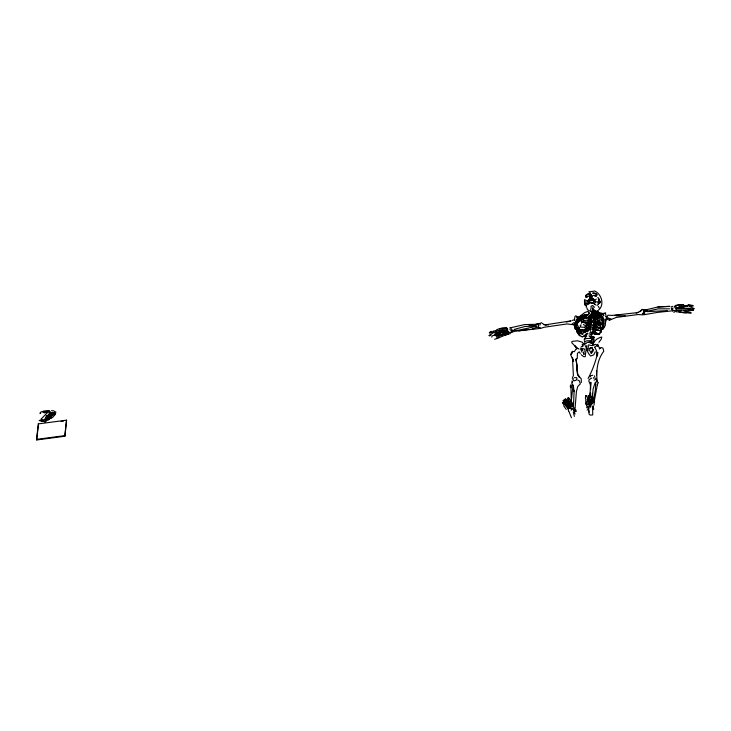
<?xml version="1.0" encoding="UTF-8"?>
<svg xmlns="http://www.w3.org/2000/svg" width="731" height="731" viewBox="0 0 731 731"><rect width="100%" height="100%" fill="white"/><g stroke="black" fill="none" stroke-linecap="round" stroke-linejoin="round"><path stroke-width="1.1" d="M584.334 340.518L584.343 338.782M571.213 405.778L571.231 403.631M571.24 401.483L570.938 386.196L571.048 387.75L570.207 386.242L570.792 384.881L572.921 385.831L570.838 405.486M681.977 310.264L676.413 310.538L676.595 308.162L689.251 308.911M684.015 310.666L688.666 310.702L688.629 309.003L676.44 308.893M586.171 317.428L581.931 318.067L581.666 316.98L578.906 318.88L576.192 321.412L576.129 325.578L576.695 324.628M588.455 399.062L588.629 395.498L589.378 395.572M674.795 307.724L674.841 306.216L679.236 304.562L683.311 304.845L685.687 306.362L679.19 306.316M586.098 334.067L586.07 335.081L583.895 335.328M585.357 355.513L586.244 347.782L585.138 345.589M592.046 402.388L592.119 400.113M592.284 395.553L592.357 393.278M596.478 375.122L596.624 370.654M585.586 338.453L585.641 336.89M603.45 325.423L603.495 324.299M593.535 378.265L593.554 377.635M599.228 323.312L599.347 320.342M588.629 395.498L588.711 403.32L589.698 404.627L589.414 398.623M581.319 382.523L581.227 378.786L578.449 375.679L579.509 377.424L577.7 374.062L576.202 359.488L577.618 375.131L576.211 358.839M569.275 408.437L564.213 401.493L563.473 401.429L568.471 408.711L569.275 408.437L569.33 407.277L565.52 403.055M567.932 402.507L570.281 405.86L570.207 407.204L571.121 405.65L568.444 401.63M571.331 404.636L569.111 405.641L568.992 407.889L570.948 408.656L573.497 408.428L573.003 404.444M593.197 314.028L593.27 312.557L595.043 313.736M590.776 405.604L591.818 397.5M591.516 313.243L591.617 311.644L592.53 310.885L602.929 313.517L605.716 313.096M588.592 326.318L588.665 325.176M593.91 327.296L593.965 326.465M602.225 328.895L602.865 328.073L602.582 324.582L600.855 322.005L599.036 321.695L599.539 321.128L595.537 319.319M589.478 303.045L588.501 303.822M589.524 401.483L589.679 399.227M589.835 396.96L590.831 382.267L590.538 389.459L590.383 384.771L588.811 381.18L589.186 379.508L591.754 378.091M592.156 402.479L592.302 400.259M592.457 398.039L593.06 389.157L595.153 382.596L597.209 381.29M597.483 356.024L597.739 352.342C595.738 361.443 592.421 370.407 588.126 378.457M589.259 327.232L585.092 330.704C580.304 331.07 576.421 328.027 575.233 323.495L575.315 322.38M597.026 315.417L597.136 313.809L593.188 313.608M676.55 310.182L676.422 311.79L680.963 312.119M589.57 401.593L590.273 392.766M575.105 407.88L576.439 391.323L577.81 386.434L580.341 383.857L579.317 380.814L577.728 380.056M594.111 405.047L594.056 398.075L592.265 402.964M587.943 350.633L588.345 345.836M590.557 403.375L589.643 403.539L590.091 404.791L590.913 399.153M676.522 307.934L676.403 309.332L676.23 308.098L684.052 307.44M574.155 390.098L573.47 406.208M590.858 311.717L591.013 310.182M606.163 316.532L606.958 317.921L605.844 319.767L605.268 325.533L603.002 329.334M593.471 310.657L592.795 307.203M592.174 403.74L592.539 400.14M593.307 312.192L593.535 309.981L592.603 308.482M590.557 328.667L591.525 319.959M36.55 439.377L38.304 423.898L66.558 420.161L64.94 436.224L36.696 439.961L36.55 439.377L64.794 435.63L66.558 420.161M36.696 439.961L38.332 425.588M577.143 321.265L577.362 319.356L577.097 322.974M593.727 324.902L593.828 324.098L593.188 324.427M590.164 329.718L591.571 318.853M675.654 306.7L675.828 305.311L683.129 304.754M605.816 316.879L606.017 315.299L605.067 312.905M577.91 321.768L578.449 317.811L577.7 318.579M585.595 396.96L585.805 395.425L585.43 398.185L585.988 400.012M602.106 318.835L601.96 319.831L603.989 323.33M576.284 326.072L576.147 327.022L579.427 329.553M586.81 345.361C585.878 349.19 587.971 353.356 590.621 356.024L593.736 354.873L595.281 351.766M591.452 400.14L591.982 396.732L592.649 396.714L592.658 397.865M593.152 300.679L593.27 299.911L590.173 298.952L587.815 300.633M573.086 404.005L573.451 401.812M587.249 399.473L588.053 403.877L586.134 404.27L586.545 401.849M593.7 399.473L595.418 389.632L595.71 382.286M592.978 401.255L593.499 398.331M577.773 322.755L577.947 321.85M593.526 330.046L593.709 329.105M603.87 322.417L603.504 326.264M580.048 317.382L580.213 316.523L587.989 314.604L587.368 315.701M592.512 344.959L593.727 341.944L590.374 342.611M593.974 402.763L597.446 384.259L597.264 384.844L598.314 382.523M585.385 332.441L586.838 325.003L586.024 322.106M589.314 296.219L590.584 294.227L592.073 295.854L591.681 297.48L589.497 297.764L589.515 295.297L590.584 294.227L589.899 292.391M676.413 310.538L676.568 309.816M583.548 354.261L584.316 350.725M597.501 317.784L597.775 316.614L593.819 316.368M580.734 325.715L580.971 324.71M539.889 325.213L540.483 323.257L536.033 324.262M598.269 299.052L599.767 302.817L600.078 301.537L598.652 298.084L597.766 297.618M577.115 332.358L576.001 326.647L576.887 323.961L574.804 324.372L575.626 324.802L574.402 325.505L575.315 329.297L575.352 328.192L578.221 332.477L582.835 334.332L577.764 331.061L578.221 332.477M590.155 324.829L590.465 323.559L589.25 324.089M589.478 328.886L589.871 327.26M605.643 321.229L606.428 318.022M589.963 326.3L590.301 324.939L589.031 325.523M581.437 323.266L581.775 321.96L587.797 322.088L588.903 321.192M592.722 408.263L593.079 406.929M590.155 396.933L590.849 395.836L591.132 396.906M576.183 321.192L575.937 322.088L579.564 320.854L579.391 320.187L577.399 321.896M590.228 376.968L590.575 375.78L592.823 375.231M590.401 298.02L590.968 296.174L591.013 297.901M571.203 410.237L571.697 408.611M568.855 405.376L566.169 403.421L564.615 400.332L565.346 400.204L570.281 406.107L569.842 407.459L567.393 403.549M593.654 327.333L593.883 326.62L595.829 327.735L599.192 328.347L602.646 326.684M588.693 313.946L587.861 315.098L583.74 315.637L584.115 315.143M587.505 315.408L587.989 314.604L582.278 315.856L581.593 316.194L587.212 315.399L580.341 316.742L580.112 317.418L586.353 316.24L586.902 316.779M596.268 296.055L596.798 294.483L592.585 293.14L593.864 292.793L596.286 293.698L596.935 295.105L596.395 296.037L593.005 295.452M578.331 318.625L578.742 317.428M512.084 330.586L518.727 330.138L537.111 326.19M600.041 330.54L597.739 329.782L596.012 330.412L600.041 330.54L603.642 327.936L603.724 323.815M593.965 324.628L599.356 325.45L602.773 323.203L604.08 319.566L603.824 320.397L601.732 316.13L601.421 316.77M589.826 318.652L589.022 317.72L588.565 318.57L589.826 318.652L590.054 318.022M587.962 328.776L589.862 327.835M599.192 328.347L599.374 327.863L593.883 326.62M587.843 330.293L588.199 329.352M586.225 307.239L586.701 304.809L588.83 302.707L594.86 303.721L592 302.351L595.984 305.055M45.688 420.69L48.136 417.008M507.442 331.152L507.707 330.476M593.609 349.573L592.768 351.73L591.032 353.311L592.722 349.153L592.22 347.664M494.046 335.392L495.481 335.063L496.541 335.712L501.21 334.944L502.645 334.012L507.798 332.87L507.433 330.567L508.529 334.021L504.436 335.492M507.798 332.87L508.091 332.121L501.841 335.2M589.14 330.266L589.771 328.685M572.236 378.329L573.378 375.579L572.483 357.77L573.588 361.461L570.637 354.608L571.569 352.388L572.455 351.922L571.331 354.407L572.391 351.373L574.31 351.702L576.841 347.801M581.072 319.666L580.542 320.882L583.667 320.9M590.374 321.375L590.913 320.132M599.648 303.063L600.023 302.205L594.787 301.656L592.777 300.094L587.861 300.743L587.039 302.689L585.43 303.703M606.958 317.3L607.936 315.198L612.094 315.436L637.953 312.566M575.233 323.495L577.289 319.319L581.931 318.067M673.05 307.906L672.474 309.058L673.087 310.693M491.689 337.092L492.319 335.849L504.28 331.582M49.333 416.195L51.152 412.631L52.641 412.412L50.485 416.03L49.671 416.076L47.972 420.06L46.154 419.466L47.424 419.174L47.972 420.06L52.212 415.701M576.001 326.647C578.002 319.155 586.664 316.742 593.499 317.976M594.659 318.012L595.244 316.898L596.258 317.556L594.659 318.012L594.559 317.428M600.206 326.611L599.594 327.762L594.815 325.304L593.965 326.127M588.053 330.695L583.877 331.993L578.696 331.225L579.199 330.275M589.195 405.897L587.651 408.145L586.582 407.551M576.101 326.19L575.142 327.981L576.119 328.731M576.576 320.352L575.653 322.051L576.192 321.412M599.767 324.409L600.334 323.367M599.356 325.45L603.294 323.166L602.773 323.203M52.833 415.455L54.322 412.796L55.227 414.294L52.924 417.127L50.823 418.498M583.877 331.993L583.265 333.062L587.788 330.869M594.358 332.961L593.965 333.619L599.155 334.615L600.9 331.929M601.165 314.33L602.591 313.654L603.523 316.02M605.844 319.767L606.958 317.921M572.556 381.354L571.688 383.236L573.369 385.484L573.936 391.688M594.787 301.656L595.564 302.47L593.398 300.423L591.708 299.929L588.683 300.331L587.532 301.199L591.708 299.929M602.033 318.789L601.887 318.012L597.803 315.28L597.035 316.477L602.033 318.789L604.226 321.768M599.785 332.422L600.315 331.591M41.073 419.064L48.52 411.516L50.064 412.056M587.422 322.645L587.797 322.088L586.28 323.449L581.775 321.96L587.422 322.645L590.127 321.841M596.651 321.795L597.181 321L599.539 321.128L596.651 321.795L599.338 325.651L599.923 324.866L598.689 323.029L598.113 323.696M601.586 331.216L600.763 332.441L601.549 328.091L601.083 329.178L599.923 324.866M44.088 419.85L50.256 412.357L51.874 412.851M587.669 301.145L588.93 299.326L591.498 298.988L592.658 300.231M594.12 341.962C595.728 339.303 598.79 337.74 601.75 337.018L601.257 339.166L598.899 342.364M572.748 379.645L573.451 378.658M51.362 417.374L48.931 419.585M588.757 400.46L589.652 399.254L589.533 396.695M585.303 314.979L588.016 314.632M593.325 316.56L591.763 316.587L590.812 317.784L597.775 316.614L593.764 316.989M672.1 309.396L672.392 309.039L672.785 310.922L672.301 310.657M45.121 421.275L41.192 421.175L41.859 420.362M580.734 317.674L583.082 314.887M594.769 300.715L591.699 297.892L593.462 298.833L594.769 300.715L596.204 299.034M589.579 407.971L590.913 406.418M595.811 315.326L597.136 313.809M639.744 311.799L641.982 309.295L643.984 310.492M594.577 347.124L597.318 345.516L598.323 346.229M509.635 334.012L510.759 332.824M578.641 352.187L577.426 353.457L577.243 358.693L575.388 359.698M642.796 313.188L642.412 313.59L643.947 313.745M585.138 299.29L584.489 299.957L584.535 303.593L585.33 304.736L584.964 301.364L586.189 300.359L587.532 301.675M45.359 419.959L48.867 416.469M589.597 319.493L590.959 318.131M576.914 320.141L580.341 316.742M590.429 314.632L594.285 313.279L594.586 314.202M595.08 296.137L596.798 294.483M588.702 327.351L590.538 325.587M576.494 327.57L575.736 328.265L574.63 324.208L578.696 331.225M597.209 305.357L598.479 304.197L598.442 301.976M587.815 324.564L589.862 322.755L585.778 325.057L585.659 326.245L587.669 325.131M589.268 404.17L590.867 402.763L590.922 405.001L589.963 406.144L586.956 406.646L586.235 402.69M587.121 410.082L587.779 409.534M45.916 417.282L50.174 413.691M588.528 300.24L590.173 298.952L591.507 299.244M641.562 310.538L636.198 313.151M585.778 335.136L584.261 336.297L586.079 334.816M590.337 309.304L591.178 308.674M574.804 324.372L579.564 320.854M585.385 335.593L587.221 334.25M589.497 297.764L592.028 296.74L590.584 294.227M584.115 344.703L587.496 342.272L592.868 343.131M45.952 416.076L46.93 415.382M588.674 301.437L590.328 300.267L591.525 300.459M580.825 347.17L583.046 345.626M589.734 349.199L591.023 348.303M573.972 324.802L575.736 323.605L573.899 322.718L572.145 323.961L573.972 324.802L567.11 323.934L544.111 327.269L540.721 328.374L514.551 331.326L512.056 332.203L512.203 330.248M45.011 421.906L44.07 421.248L45.011 421.906L46.674 420.782M590.602 318.935L589.204 319.849L589.396 321.53M585.979 334.195L587.761 333.016M586.655 297.252L585.759 295.945L589.414 293.56L588.281 293.533L586.079 295.05L585.796 297.444L588.793 296.009M43.138 419.457L39.821 420.818L42.115 419.42M491.104 335.036L489.414 335.94L489.167 335.428L493.873 332.422M590.502 320.626L588.948 321.622L589.159 323.541M600.023 302.205L598.15 303.374L598.479 304.197M489.304 332.541L491.205 331.362M600.617 314.869L603.669 318.433L603.559 319.337L600.617 314.869L595.728 314.321L589.862 315.052L596.861 314.814L588.912 316.514L590.182 315.737M593.755 322.846L595.582 321.731L595.546 320.745L593.673 320.205M596.478 311.369C605.104 307.358 602.618 294.748 594.815 291.066L588.802 291.861M586.408 318.488L587.806 317.638L589.223 318.113M673.881 312.347L675.362 311.488M589.213 348.605L591.013 347.563M583.11 315.956L585.695 314.476M491.808 331.764L489.523 333.044L493.434 331.892M592.329 313.124L593.069 312.713M496.687 337.475L505.167 333.427M598.113 344.21L596.88 344.868L598.122 345.754M594.075 313.992L593.691 313.416L591.48 314.019M49.26 418.324L50.512 417.684M586.5 349.656L587.432 349.199M589.542 324.774L584.919 326.876L585.092 327.342L580.423 327.04L580.167 325.697M571.852 406.527L572.93 406.016L570.929 401.328L568.279 397.737L569.312 398.285M584.681 339.202L586.061 338.563L591.059 338.362M571.944 408.373L571.395 408.254L573.744 409.99L574.703 409.534L574.703 407.925M585.275 343.113L582.168 344.548L583.018 346.211M508.749 333.656L499.172 337.621M594.102 380.102L596.094 379.252M585.65 336.662L586.81 336.169M501.877 332.24L495.07 333.948M590.977 314.686L594.285 313.279L590.831 314.056M588.958 300.149L590.621 299.463M644.788 313.672L642.43 313.736M609.572 320.123L616.315 317.418L638.291 314.494L642.558 314.887M499.821 331.198L501.731 330.439M497.117 338.544L499.346 337.649M595.929 344.274L592.412 345.635L588.528 344.904M50.549 416.222L51.782 415.765L52.952 413.189L54.322 412.796M500.068 333.382L495.481 335.063L496.221 336.187L500.963 334.323M39.136 420.572L40.068 420.243M587.687 311.525L584.864 312.512L579.354 316.642L576.576 316.962M577.645 332.989L579.153 335.456L582.205 336.863L585.312 335.794M567.183 402.105L565.721 399.83L566.47 399.574L568.617 403.119M494.604 339.275L496.733 338.563M590.036 316.687L594.075 315.344M588.656 342.19L591.406 341.276M572.044 320.48L574.776 319.593M581.099 319.621L583.95 318.689L583.411 318.131M42.919 412.549L46.327 411.443L49.955 411.516M578.797 317.903L581.666 316.98L578.797 317.903L578.906 318.88M501.987 334.012L505.039 333.062M502.142 332.815L507.14 331.307M678.35 307.322L681.776 306.307M589.497 326.611L587.623 327.141L584.709 329.736L579.281 329.471M514.149 329.425L524.959 326.51L536.444 325.989M593.828 326.985L595.966 326.41L595.738 324.235L593.709 323.65M591.827 315.363L595.728 314.321L592.128 314.778M671.433 306.728L672.867 306.344M570.281 405.86L571.121 405.65M535.037 327.89L537.285 327.333L540.355 327.726M571.185 406.902L572.903 406.482M591.023 343.195L593.983 342.492M565.282 398.742L565.757 398.633M496.678 330.65L493.078 331.134M566.379 322.005L570.838 321.101M595.381 319.118L597.044 318.789M44.107 412.896L48.228 412.101M587.633 320.306L589.807 319.913L583.676 320.516L583.439 319.328M643.636 311.973L658.375 308.838L669.523 308.847M643.527 314.814L657.178 312.448L676.413 310.364L676.349 309.085M508.383 331.326L508.867 332.55L511.782 332.057L511.152 330.421L509.863 329.517M494.576 332.833L506.903 330.522L507.488 331.7M642.887 309.697L647.602 310.099L644.349 310.246L658.165 306.91L669.971 306.426M499.319 328.886L506.537 327.735L506.574 329.087M508.867 332.55L509.516 332.45M545.244 324.847L570.774 320.909M596.551 333.656L594.769 333.93L594.504 332.952L591.936 332.788M518.882 330.832L528.787 329.37M532.095 328.886L534.297 328.566M599.685 333.866L596.149 334.25M688.666 310.702L693.344 310.392L693.271 309.67L688.684 309.441M591.973 337.841L594.029 337.548L593.782 336.799L590.712 336.689M687.862 306.426L681.164 306.682M590.584 321.996L592.229 321.777L593.234 322.59M592.704 331.673L593.481 332.98M591.388 334.579L592.247 334.46M61.048 421.495L63.314 421.193M563.647 400.387L563.007 400.469L564.213 401.493M499.017 331.052L507.04 330.65M41.192 421.175L43.75 420.846M675.06 310.52L676.413 310.364M47.926 419.439L49.461 419.256M589.862 316.815L591.763 316.587M597.803 315.28L588.912 316.514M40.644 413.28L39.858 413.353L40.936 412.01L44.262 410.959L49.406 410.53M595.418 319.2L597.136 319.045M614.78 315.426L619.148 315.143M569.495 406.153L570.281 406.107M583.493 343.643L585.65 343.506M657.937 307.011L669.422 306.298M581.702 317.409L586.591 317.135M583.95 318.689L580.515 318.871L577.691 320.406L577.289 319.319M646.999 311.644L667.275 310.648M683.796 305.668L693.025 305.558L688.09 304.462M593.947 316.468L595.792 316.395M586.289 404.709L589.488 404.654M644.623 311.031L645.985 310.995M584.307 316.77L586.098 316.724M588.711 403.32L589.652 403.293M574.447 377.662L576.631 377.625L576.969 378.722L576.138 380.303L573.808 380.878L573.506 380.284M589.186 402.79L590.867 402.763M588.93 299.326L592.375 299.299L594.568 301.748M536.929 324.253L538.71 324.235L524.63 324.591L509.79 327.936L511.051 327.963M616.069 315.792L625.233 315.737M581.593 316.194L585.494 316.203M593.17 312.201L598.844 312.265M591.105 340.801L587.084 340.737L584.434 341.688L584.736 342.163M682.937 312.813L686.318 312.895M564.067 399.482L564.56 399.501M586.417 303.657L584.535 303.593L585.211 303.977M585.549 356.691L583.612 356.637L581.218 354.709M689.324 305.951L693.134 306.088M489.167 335.428L490.318 335.465M587.505 330.851L588.409 330.887M691.27 310.282L693.344 310.392M592.137 333.555L594.111 333.665L594.413 334.46M544.156 324.774L546.368 324.902M590.849 404.435L591.772 404.49M684.773 312.521L691.042 313.261M528.988 325.258L535.668 325.734M51.499 410.639L53.436 410.795L55.894 412.12L54.935 414.76L54.185 412.576M590.484 337.238L593.81 337.53L593.883 339.248L591.132 338.681M548.524 324.93L543.992 324.482L541.187 322.645M593.673 311.114L598.57 312.082M594.285 321.293L598.853 321.777L598.853 320.644M589.488 299.372L592.402 299.692M595.299 312.53L598.36 312.868L602.116 314.842M691.06 312.557L686.171 311.616M591.041 340.664L593.828 341.03L593.7 339.257L591.525 338.91M592.704 311.287L596.094 311.753M682.096 308.372L689.041 308.263L693.317 309.131M677.674 310.355L681.064 310.876M678.77 311.735L682.9 312.393M591.269 336.251L588.994 335.876L590.374 337.302M591.507 302.36L588.72 301.894L591.763 302.908M593.188 329.928L595.418 330.366L595.546 332.066M593.864 328.968L597.739 329.782M593.599 316.368L595.39 316.751M594.093 323.12L599.53 324.409L599.155 323.294L594.111 322.188L597.401 323.294M682.909 310.702L686.875 311.552M594.605 377.964L595.866 378.274M591.187 329.051L593.079 329.599M593.289 312.466L595.966 313.297M583.338 348.842L581.657 348.495L581.839 350.524M589.862 332.742L591.854 333.409M591.105 347.59L592.128 347.956M588.939 333.829L591.489 334.78M689.516 306.39L694.45 308.784M593.097 328.849L595.527 329.836M591.196 335.949L594.321 337.302M592.466 327.049L595.692 328.566M583.311 324.555L585.028 325.396M589.204 327.095L589.716 327.689M593.133 332.715L594.842 333.601M593.38 325.898L595.664 327.086L595.939 328.31M674.841 306.216L675.892 306.782M592.74 321.841L595.601 323.394M590.758 311.543L587.368 309.642L586.956 307.906M592.996 318.625L595.189 319.913M597.108 319.803L594.568 318.177L594.541 318.871L598.515 319.1L598.47 318.241L602.243 321.156L602.344 320.534L603.313 324.966M600.973 317.601L597.474 313.837L601.028 316.203M593.59 309.487L596.149 311.214M599.045 314.266L599.53 314.595M675.517 308.254L676.294 308.793M593.453 310.739L595.18 311.927M604.053 315.253L602.591 313.654M593.746 328.429L595.116 329.471M588.528 312.649L589.588 313.498L588.199 311.607M591.26 342.583L593.773 344.593M597.474 313.837L598.104 314.357M578.203 348.431L579.062 349.171M564.341 404.051L567.85 407.185M583.283 343.296L581.922 342.071L577.517 340.801L572.282 341.377L571.669 341.934L572.044 343.031L577.097 348.184L574.968 345.818L575.827 347.161M582.415 333.619L580.907 332.258L577.472 324.957M596.925 345.142L600.242 348.267L599.192 348.87L601.522 347.508L603.002 348.221L603.76 351.3C597.227 359.679 596.24 370.535 597.063 380.668L596.423 379.435M592.293 320.105L593.225 321M594.541 307.303L592.704 305.476L591.077 306.198L591.123 307.76M567.695 408.081L562.367 402.242L563.427 404.206M586.098 305.832L584.663 304.233L584.928 305.01M576.567 331.399L579.985 335.191L579.171 334.186M565.721 399.83L567.347 401.666M565.803 404.453L567.85 406.783M599.036 321.695L602.508 325.697M585.759 295.945L586.902 297.298M592.073 324.701L593.069 325.889M593.069 405.687L593.755 409.186L592.348 407.633M565.118 403.686L563.473 401.429M583.475 353.064L584.38 354.197M589.195 350.085L591.653 353.192M569.769 403.019L568.133 399.537M591.708 327.022L592.777 328.447M563.564 405.668L566.251 409.406M581.766 336.233L582.205 336.863M597.72 382.185L597.346 381.363M592.512 309.981L593.417 311.379M586.774 395.498L588.437 401.557M574.319 410.182L574.932 411.233M598.287 306.399L599.173 307.961M567.402 398.057L570.29 403.96M570.527 400.25L572.419 403.722M579.363 351.858L580.222 353.493M584.078 348.714L584.526 349.582M590.328 330.631L591.342 332.623M594.796 347.353L596.587 350.917L596.788 355.604M589.652 318.058L589.954 318.67M594.915 332.066L595.198 332.66M580.441 348.632L582.15 352.278M507.853 332.514L508.529 334.021M584.462 329.142L585.092 330.704M575.452 409.168L576.366 411.361M569.074 411.781L571.45 417.748M584.745 337.987L585.019 338.745M574.858 320.553L574.42 319.255L575.059 316.304L575.79 315.81L577.042 316.614L577.17 319.118M573.689 410.091L575.041 414.075M598.835 300.021L599.767 302.817M671.177 307.797L671.734 309.487M567.777 408.364L568.791 411.416M644.267 312.813L643.673 310.977L643.737 312.036M594.477 375.871L594.742 376.73M582.223 348.23L582.634 350.396M572.035 380.942L572.428 382.496M593.115 408.958L592.613 406.948L592.74 414.934L590.374 415.089L589.186 414.44L588.556 409.972M64.794 435.63L64.94 436.224M38.304 423.898L38.451 424.483M602.801 321.823L603.02 322.764M574.84 410.511L575.123 411.699M573.314 411.992L574.347 416.405M511.673 328.923L512.029 330.64M588.519 408.126L589.149 412.211M585.732 400.661L586.134 404.27M576.704 347.993L576.805 349.08M538.455 325.094L538.674 327.726M588.519 327.232L588.683 329.27M589.223 302.15L589.314 303.712M594.056 398.075L594.193 400.451M579.308 327.497L579.354 328.612M593.755 318.935L593.773 320.251M591.562 338.042L591.571 339.083M588.583 302.945L588.044 304.023L588.583 302.945M608.484 318.149L607.461 319.41L609.426 320.123L610.851 318.853L608.484 318.149M598.607 334.049L598.26 334.442L595.372 332.907L592.658 330.823L598.607 334.049M497.263 329.48L495.079 331.6L502.316 329.562L507.588 329.864L507.542 328.365L501.923 328.036L497.263 329.48M600.078 301.537L598.104 302.104L600.398 301.967L600.078 301.537"/></g></svg>
